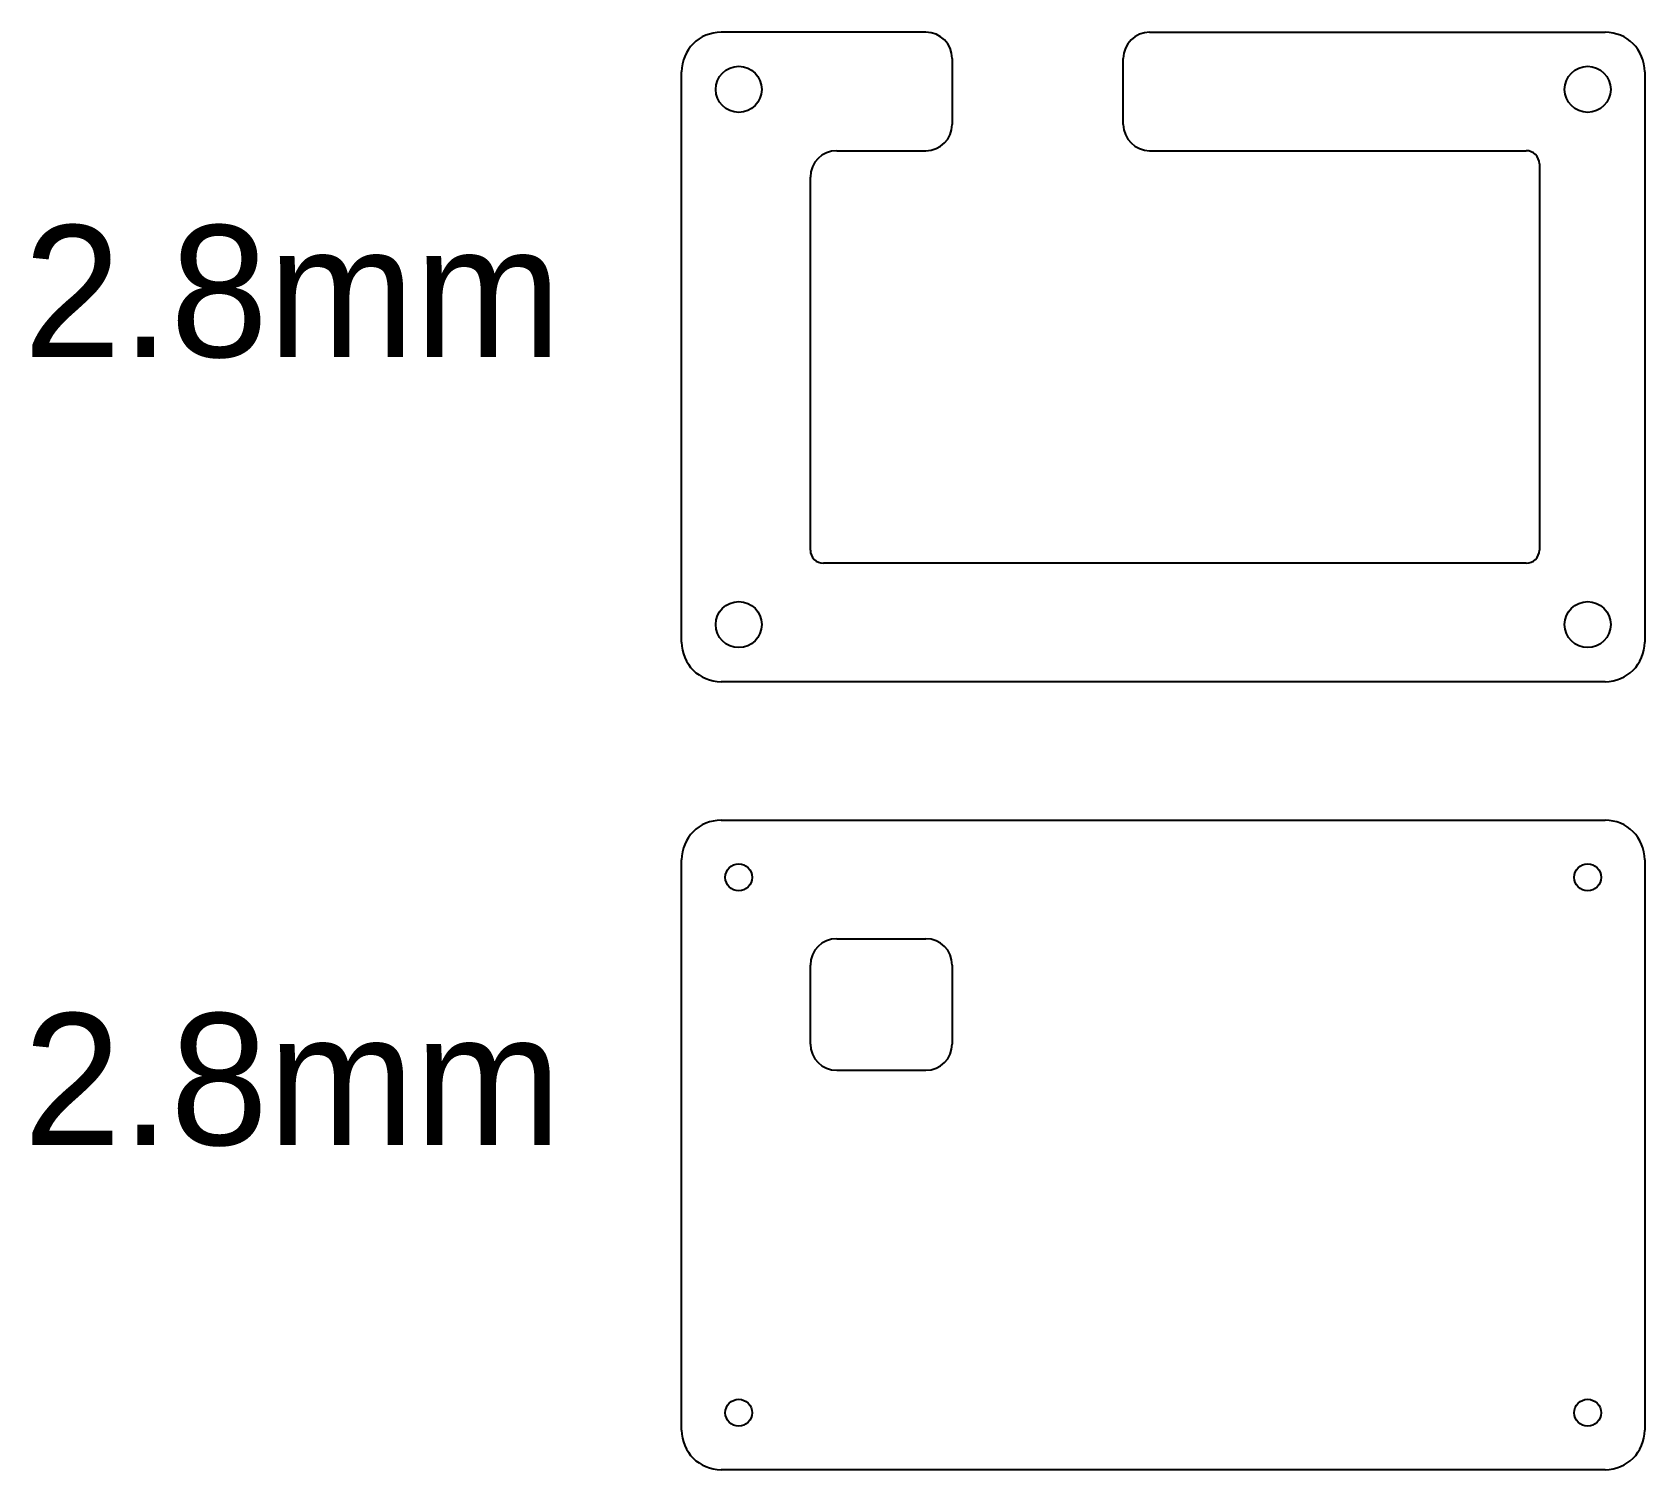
# Model space of a CAD drawing. Extents: x -59 to 129, y -252 to 33.
# Drawn here: x -58.8 to 63.6, y -252.1 to -142.9 of the extents above.
import ezdxf

# ---------------------------------------------------------------- set-up
doc = ezdxf.new("R2010")
doc.units = 0
doc.header["$MEASUREMENT"] = 0

msp = doc.modelspace()

# ---------------------------------------------------------------- linework, layer by layer
at = {"linetype": 'Continuous'}
for p, q in [((9.04, -142.89), (-6.51, -142.89)), ((26.04, -142.89), (60.64, -142.89)), ((11.04, -144.89), (11.04, -149.89)), ((24.04, -149.89), (24.04, -144.89)), ((26.04, -151.89), (54.64, -151.89)), ((-6.51, -202.75), (60.64, -202.75)), ((2.27, -211.75), (9.04, -211.75)), ((11.04, -213.75), (11.04, -219.75)), ((2.27, -221.75), (9.04, -221.75))]:
    msp.add_line(p, q, dxfattribs=at)
at = {"color": 0}
for p, q in [((-9.51, -189.23), (-9.51, -145.89)), ((63.64, -145.89), (63.64, -189.23)), ((2.27, -151.89), (9.04, -151.89)), ((55.64, -152.89), (55.64, -182.23)), ((0.27, -182.23), (0.27, -153.89)), ((54.64, -183.23), (1.27, -183.23)), ((60.64, -192.23), (-6.51, -192.23)), ((-9.51, -249.09), (-9.51, -205.75)), ((63.64, -205.75), (63.64, -249.09)), ((0.27, -219.75), (0.27, -213.75)), ((60.64, -252.09), (-6.51, -252.09))]:
    msp.add_line(p, q, dxfattribs=at)
at = {"linetype": 'Continuous'}
for centre, radius in [((-5.17, -147.23), 1.75), ((59.31, -147.23), 1.75), ((-5.17, -187.89), 1.75), ((59.31, -187.89), 1.75), ((-5.17, -207.09), 1.02), ((59.31, -207.09), 1.02), ((-5.17, -247.76), 1.02), ((59.31, -247.76), 1.02)]:
    msp.add_circle(centre, radius, dxfattribs=at)
at = {"color": 0}
for centre, radius, start, end in [((-6.51, -145.89), 3, 90, 180), ((60.64, -145.89), 3, 0, 90), ((54.64, -152.89), 1, 0, 90), ((1.27, -182.23), 1, 180, 270), ((54.64, -182.23), 1, 270, 0), ((-6.51, -189.23), 3, 180, 270), ((60.64, -189.23), 3, 270, 0), ((-6.51, -205.75), 3, 90, 180), ((60.64, -205.75), 3, 0, 90), ((-6.51, -249.09), 3, 180, 270), ((60.64, -249.09), 3, 270, 0)]:
    msp.add_arc(centre, radius, start, end, dxfattribs=at)
at = {"linetype": 'Continuous'}
for centre, start, end in [((9.04, -144.89), 0, 90), ((26.04, -144.89), 90, 180), ((9.04, -149.89), 270, 0), ((26.04, -149.89), 180, 270), ((2.27, -153.89), 90, 180), ((2.27, -213.75), 90, 180), ((9.04, -213.75), 0, 90), ((2.27, -219.75), 180, 270), ((9.04, -219.75), 270, 0)]:
    msp.add_arc(centre, 2, start, end, dxfattribs=at)

# ---------------------------------------------------------------- texts
for p in [(-59.51, -167.56), (-59.51, -227.42)]:
    msp.add_text('2.8mm', height=10, dxfattribs=at).set_placement(p)

doc.saveas('drawing.dxf')
